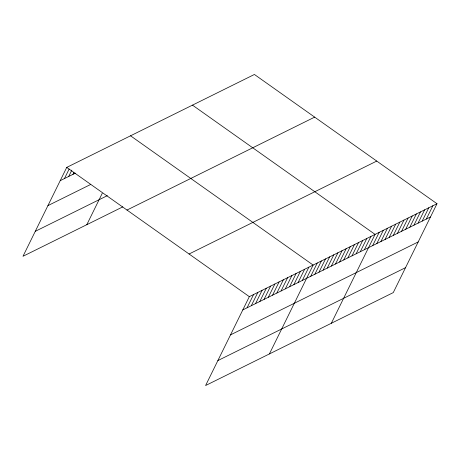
<?xml version="1.0" encoding="UTF-8"?>
<svg xmlns="http://www.w3.org/2000/svg" width="460" height="460" viewBox="0 0 460 460"><rect width="100%" height="100%" fill="white"/><g stroke="black" fill="none" stroke-linecap="round" stroke-linejoin="round"><path stroke-width="0.69" d="M437 203.722L249.326 296.654L205.591 385.532L393.265 292.6L437 203.722L254.409 74.468L66.734 167.4L23 256.277L122.791 206.868M64.457 178.56L69.121 169.084M68.712 176.456L71.823 170.137M72.968 174.352L73.899 172.454M86.808 224.681L102.252 193.303M247.049 307.815L253.575 294.544M251.304 305.71L257.83 292.439M255.553 303.6L262.085 290.335M259.808 301.495L266.34 288.224M264.063 299.391L270.595 286.12M268.318 297.281L274.85 284.015M272.573 295.176L279.099 281.905M276.828 293.072L283.354 279.801M281.077 290.961L287.609 277.696M285.332 288.857L291.864 275.586M289.587 286.752L296.119 273.481M293.842 284.642L300.374 271.377M298.097 282.538L304.623 269.267M302.352 280.433L308.878 267.162M269.399 353.935L313.134 265.058L130.542 135.803M310.73 276.282L317.262 263.011M314.864 274.235L321.391 260.964M318.993 272.193L325.519 258.923M323.121 270.147L329.647 256.875M327.25 268.105L333.776 254.834M331.378 266.058L337.904 252.787M335.507 264.011L342.033 250.746M339.635 261.97L346.167 248.699M343.764 259.923L350.296 246.652M347.892 257.882L354.424 244.611M352.021 255.835L358.553 242.564M356.149 253.793L362.681 240.522M360.278 251.746L366.81 238.475M364.406 249.699L370.938 236.434M331.332 323.271L375.067 234.387L192.475 105.133M372.663 245.611L379.195 232.34M376.797 243.57L383.324 230.299M380.926 241.523L387.452 228.252M385.054 239.482L391.581 226.211M389.183 237.435L395.709 224.164M393.311 235.393L399.838 222.123M397.44 233.346L403.966 220.075M401.568 231.299L408.1 218.028M405.697 229.258L412.229 215.987M409.825 227.211L416.357 213.94M413.954 225.17L420.486 211.899M418.082 223.123L424.614 209.852M422.211 221.082L428.743 207.811M426.339 219.035L432.871 205.764M60.202 180.671L75.4 173.144M47.926 205.62L90.465 184.558M35.276 231.328L107.347 195.644M126.989 210.053L314.663 117.122M189.071 254L376.746 161.069M242.794 309.925L430.468 216.988M230.517 334.874L418.192 241.943M217.867 360.582L405.542 267.651M66.734 167.4L249.326 296.654"/></g></svg>
